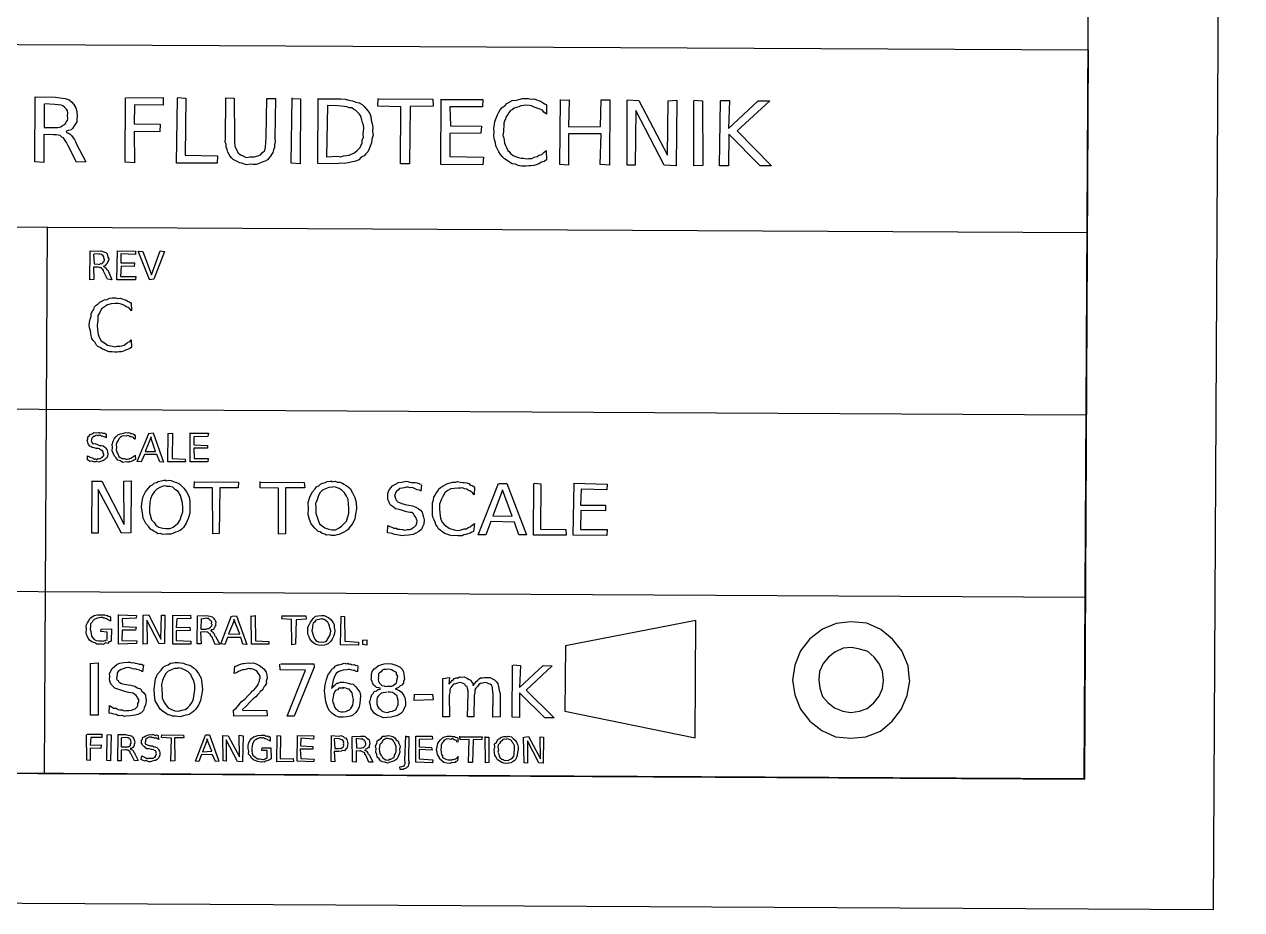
# Model space of a CAD drawing. Header units: millimetres. Extents: x -1 to 541, y -1 to 401.
# Drawn here: x 447.5 to 541.1, y -1.4 to 66.6 of the extents above; entities that cross this region are included whole.
import ezdxf

# ---------------------------------------------------------------- set-up
doc = ezdxf.new("R2010")
doc.units = ezdxf.units.MM

msp = doc.modelspace()

# ---------------------------------------------------------------- linework, layer by layer
for points in [[(-1.067, 1.459), (538.899, -1.434), (541.052, 398.576), (1.038, 401.442)], [(8.97, 11.378), (528.953, 8.648), (531, 388.581), (10.995, 391.372)], [(349.013, 9.569), (528.999, 8.599), (529.271, 64.646), (349.284, 65.542)], [(489.006, 13.832), (499.026, 11.788), (499.083, 20.787), (489.069, 18.856)], [(515.523, 16.205), (515.399, 17.325), (514.918, 18.467), (514.214, 19.357), (513.31, 20.113), (512.229, 20.59), (511.014, 20.684), (509.865, 20.576), (508.827, 20.141), (507.852, 19.383), (507.128, 18.466), (506.694, 17.368), (506.512, 16.21), (506.695, 15.08), (507.145, 13.99), (507.839, 13.049), (508.783, 12.342), (509.822, 11.845), (511.006, 11.749), (512.16, 11.854), (513.278, 12.282), (514.193, 13.046), (514.878, 13.952), (515.344, 15.02), (515.542, 16.156)], [(513.51, 16.212), (513.426, 16.87), (513.199, 17.447), (512.795, 17.985), (512.314, 18.408), (511.7, 18.596), (511.064, 18.735), (510.42, 18.664), (509.764, 18.353), (509.291, 17.975), (508.868, 17.492), (508.599, 16.872), (508.531, 16.23), (508.613, 15.601), (508.819, 14.966), (509.243, 14.488), (509.76, 14.077), (510.385, 13.834), (510.993, 13.715), (511.663, 13.822), (512.258, 14.033), (512.767, 14.468), (513.172, 14.979), (513.432, 15.576), (513.515, 16.196)]]:
    msp.add_lwpolyline(points, close=True)
for points in [[(450.679, 58.382), (450.76, 58.298), (450.841, 58.278), (450.988, 58.182), (451.081, 58.092), (451.201, 57.904), (451.315, 57.787), (451.399, 57.633), (451.47, 57.414), (452.176, 56.062), (451.456, 56.046), (450.797, 57.336), (450.7, 57.552), (450.59, 57.711), (450.474, 57.917), (450.342, 57.968), (450.201, 58.085), (450.046, 58.111), (449.905, 58.141), (449.703, 58.145), (448.964, 58.171), (448.969, 56.026), (448.263, 56.074), (448.285, 61.068), (449.845, 61.036), (450.205, 60.995), (450.585, 60.937), (450.903, 60.821), (451.119, 60.657), (451.267, 60.479), (451.419, 60.21), (451.497, 59.945), (451.528, 59.575), (451.481, 59.362), (451.493, 59.149), (451.38, 58.992), (451.3, 58.842), (451.154, 58.64), (451.06, 58.518), (450.832, 58.482), (450.65, 58.395)], [(455.268, 60.994), (458.135, 61.017), (458.123, 60.416), (455.916, 60.44), (455.914, 58.974), (457.905, 58.954), (457.878, 58.38), (455.91, 58.409), (455.922, 55.977), (455.213, 56.04), (455.239, 60.987)], [(459.21, 61.008), (459.862, 60.957), (459.826, 56.574), (462.31, 56.521), (462.278, 55.967), (459.163, 55.96), (459.227, 60.966)], [(462.965, 60.997), (463.59, 60.967), (463.609, 57.935), (463.626, 57.577), (463.641, 57.269), (463.782, 56.979), (463.899, 56.766), (464.079, 56.596), (464.26, 56.529), (464.515, 56.409), (464.82, 56.438), (465.124, 56.444), (465.412, 56.516), (465.607, 56.596), (465.768, 56.792), (465.936, 56.93), (465.996, 57.202), (466.016, 57.542), (466.055, 57.95), (466.114, 60.925), (466.759, 60.942), (466.725, 57.856), (466.748, 57.622), (466.701, 57.362), (466.684, 57.161), (466.609, 56.981), (466.553, 56.79), (466.453, 56.617), (466.381, 56.505), (466.262, 56.356), (466.15, 56.224), (465.986, 56.118), (465.805, 56.074), (465.692, 56.005), (465.441, 55.898), (465.293, 55.869), (465.033, 55.851), (464.851, 55.889), (464.565, 55.844), (464.388, 55.887), (464.171, 55.957), (464.012, 55.979), (463.813, 56.081), (463.678, 56.163), (463.522, 56.24), (463.379, 56.361), (463.283, 56.498), (463.21, 56.618), (463.096, 56.806), (463.042, 57.012), (462.984, 57.205), (462.971, 57.392), (462.896, 57.596), (462.921, 57.827), (462.938, 60.984)], [(468.053, 60.935), (468.694, 60.918), (468.663, 55.909), (467.977, 55.957), (468.045, 60.977)], [(470.079, 60.906), (471.454, 60.908), (471.798, 60.901), (472.125, 60.884), (472.402, 60.807), (472.7, 60.748), (472.952, 60.658), (473.197, 60.609), (473.43, 60.463), (473.586, 60.315), (473.746, 60.134), (473.868, 59.996), (474.016, 59.782), (474.097, 59.546), (474.123, 59.264), (474.189, 58.983), (474.241, 58.74), (474.23, 58.39), (474.265, 58.108), (474.168, 57.806), (474.152, 57.526), (474.074, 57.324), (473.961, 57.07), (473.871, 56.837), (473.719, 56.685), (473.576, 56.516), (473.35, 56.413), (473.178, 56.225), (472.945, 56.12), (472.687, 56.07), (472.366, 55.994), (472.086, 55.931), (471.794, 55.958), (471.433, 55.903), (470.015, 55.935), (470.058, 60.923)], [(474.661, 60.91), (478.876, 60.887), (478.902, 60.341), (477.117, 60.321), (477.083, 55.922), (476.379, 55.922), (476.393, 60.3), (474.625, 60.348), (474.66, 60.929)], [(479.553, 60.866), (482.71, 60.861), (482.683, 60.294), (480.179, 60.296), (480.22, 58.822), (482.603, 58.804), (482.56, 58.258), (480.167, 58.246), (480.171, 56.481), (482.76, 56.428), (482.707, 55.841), (479.479, 55.855), (479.501, 60.88)], [(487.6, 60.437), (487.616, 59.737), (487.401, 59.874), (487.284, 60.027), (487.089, 60.109), (486.898, 60.187), (486.649, 60.261), (486.453, 60.359), (486.291, 60.401), (486.051, 60.414), (485.865, 60.394), (485.62, 60.377), (485.466, 60.284), (485.307, 60.245), (485.116, 60.196), (484.963, 60.071), (484.845, 60.014), (484.741, 59.891), (484.641, 59.707), (484.503, 59.554), (484.485, 59.412), (484.371, 59.202), (484.325, 59.044), (484.323, 58.796), (484.309, 58.563), (484.299, 58.364), (484.258, 58.093), (484.323, 57.909), (484.35, 57.694), (484.376, 57.507), (484.474, 57.27), (484.522, 57.156), (484.627, 56.945), (484.726, 56.853), (484.83, 56.698), (484.946, 56.635), (485.103, 56.521), (485.301, 56.451), (485.44, 56.402), (485.65, 56.338), (485.837, 56.348), (486.065, 56.308), (486.222, 56.333), (486.467, 56.323), (486.652, 56.415), (486.881, 56.48), (487.037, 56.581), (487.242, 56.621), (487.424, 56.802), (487.578, 56.936), (487.599, 56.225), (487.424, 56.082), (487.225, 56.029), (487.011, 55.905), (486.807, 55.842), (486.641, 55.795), (486.398, 55.747), (486.239, 55.767), (486.006, 55.742), (485.684, 55.74), (485.427, 55.785), (485.211, 55.875), (484.967, 55.917), (484.77, 56.036), (484.589, 56.158), (484.366, 56.303), (484.184, 56.465), (484.07, 56.626), (483.941, 56.832), (483.803, 57.081), (483.706, 57.307), (483.681, 57.522), (483.618, 57.756), (483.545, 58.061), (483.588, 58.358), (483.548, 58.652), (483.604, 58.932), (483.635, 59.168), (483.729, 59.411), (483.835, 59.689), (483.929, 59.88), (484.046, 60.051), (484.201, 60.23), (484.415, 60.403), (484.562, 60.541), (484.789, 60.688), (484.967, 60.771), (485.265, 60.813), (485.478, 60.866), (485.76, 60.938), (486.051, 60.933), (486.212, 60.943), (486.426, 60.894), (486.668, 60.896), (486.848, 60.833), (487.022, 60.779), (487.265, 60.651), (487.438, 60.536), (487.609, 60.48)], [(488.627, 60.816), (489.359, 60.822), (489.307, 58.751), (491.762, 58.774), (491.807, 60.822), (492.463, 60.841), (492.448, 55.812), (491.725, 55.851), (491.802, 58.218), (489.296, 58.228), (489.288, 55.808), (488.636, 55.85), (488.67, 60.852)], [(448.979, 60.508), (448.983, 58.709), (449.845, 58.705), (450.041, 58.708), (450.261, 58.753), (450.398, 58.855), (450.586, 58.948), (450.639, 59.08), (450.774, 59.239), (450.79, 59.386), (450.782, 59.6), (450.802, 59.824), (450.779, 59.996), (450.692, 60.103), (450.535, 60.266), (450.407, 60.377), (450.283, 60.417), (450.06, 60.46), (449.814, 60.462), (448.995, 60.515)], [(470.764, 60.374), (470.683, 56.456), (471.526, 56.503), (471.792, 56.453), (471.986, 56.522), (472.219, 56.543), (472.428, 56.578), (472.583, 56.653), (472.789, 56.731), (472.895, 56.807), (473.078, 56.972), (473.188, 57.075), (473.277, 57.176), (473.342, 57.357), (473.431, 57.522), (473.44, 57.726), (473.528, 57.965), (473.516, 58.198), (473.543, 58.43), (473.556, 58.662), (473.541, 58.878), (473.469, 59.08), (473.408, 59.282), (473.364, 59.485), (473.3, 59.621), (473.195, 59.747), (473.064, 59.882), (472.91, 60.028), (472.757, 60.122), (472.631, 60.211), (472.429, 60.226), (472.255, 60.297), (472.064, 60.309), (471.812, 60.357), (471.564, 60.371), (470.738, 60.388)], [(493.818, 60.824), (494.693, 60.776), (496.909, 56.588), (496.958, 60.765), (497.626, 60.812), (497.566, 55.762), (496.645, 55.811), (494.476, 60.012), (494.424, 55.804), (493.812, 55.806), (493.808, 60.796)], [(498.927, 60.797), (499.605, 60.758), (499.619, 55.791), (498.922, 55.753), (498.931, 60.752)], [(500.971, 60.792), (501.673, 60.779), (501.593, 58.634), (503.891, 60.764), (504.787, 60.743), (502.266, 58.444), (504.905, 55.757), (504.035, 55.745), (501.633, 58.194), (501.61, 55.764), (500.914, 55.75), (500.994, 60.751)], [(349.176, 51.56), (529.231, 50.623)], [(449.012, 9.029), (449.24, 51.066)], [(453.517, 48.078), (453.573, 48.017), (453.63, 48.015), (453.653, 47.966), (453.748, 47.892), (453.776, 47.831), (453.796, 47.752), (453.866, 47.737), (453.918, 47.639), (454.193, 46.987), (453.861, 47.043), (453.567, 47.616), (453.556, 47.708), (453.483, 47.783), (453.417, 47.842), (453.383, 47.906), (453.307, 47.931), (453.278, 47.918), (453.169, 47.964), (453.086, 47.965), (452.779, 47.963), (452.788, 47.023), (452.495, 47.004), (452.52, 49.222), (453.191, 49.192), (453.339, 49.211), (453.488, 49.178), (453.654, 49.12), (453.726, 49.092), (453.823, 48.996), (453.85, 48.87), (453.881, 48.742), (453.943, 48.604), (453.918, 48.481), (453.865, 48.402), (453.842, 48.325), (453.789, 48.215), (453.758, 48.187), (453.662, 48.095), (453.636, 48.065), (453.543, 48.017)], [(452.775, 48.963), (452.816, 48.21), (453.13, 48.184), (453.239, 48.182), (453.325, 48.238), (453.407, 48.226), (453.458, 48.273), (453.554, 48.382), (453.587, 48.409), (453.624, 48.519), (453.593, 48.596), (453.562, 48.687), (453.559, 48.756), (453.509, 48.835), (453.513, 48.845), (453.401, 48.949), (453.371, 48.936), (453.267, 48.955), (453.193, 48.975), (452.82, 49.002)], [(454.574, 49.231), (456.007, 49.205), (455.999, 48.93), (454.884, 48.98), (454.881, 48.304), (455.933, 48.288), (455.909, 48.024), (454.89, 48.034), (454.85, 47.25), (456.026, 47.253), (456.015, 46.98), (454.57, 46.99), (454.619, 49.222)], [(457.087, 47.008), (456.214, 49.195), (456.556, 49.171), (457.245, 47.371), (457.903, 49.218), (458.229, 49.181), (457.41, 47.032), (457.059, 46.983)], [(455.678, 45.227), (455.689, 44.612), (455.572, 44.772), (455.431, 44.858), (455.29, 44.927), (455.158, 45.013), (454.976, 45.098), (454.825, 45.143), (454.664, 45.166), (454.447, 45.171), (454.122, 45.135), (453.844, 45.063), (453.628, 44.913), (453.393, 44.761), (453.254, 44.475), (453.12, 44.237), (453.107, 43.866), (453.048, 43.515), (453.09, 43.15), (453.134, 42.797), (453.233, 42.53), (453.372, 42.299), (453.628, 42.139), (453.848, 41.964), (454.11, 41.924), (454.465, 41.852), (454.606, 41.882), (454.804, 41.888), (454.95, 41.921), (455.126, 41.978), (455.251, 42.059), (455.394, 42.185), (455.56, 42.238), (455.678, 42.373), (455.686, 41.797), (455.563, 41.711), (455.381, 41.629), (455.239, 41.589), (455.089, 41.5), (454.899, 41.455), (454.742, 41.451), (454.582, 41.438), (454.399, 41.421), (454.201, 41.458), (453.971, 41.457), (453.782, 41.544), (453.63, 41.6), (453.456, 41.651), (453.275, 41.783), (453.109, 41.875), (453.008, 41.977), (452.897, 42.182), (452.752, 42.339), (452.659, 42.476), (452.601, 42.682), (452.575, 42.848), (452.537, 43.079), (452.477, 43.291), (452.45, 43.508), (452.47, 43.736), (452.507, 43.97), (452.589, 44.165), (452.591, 44.386), (452.679, 44.568), (452.804, 44.717), (452.856, 44.921), (452.983, 45.047), (453.125, 45.148), (453.274, 45.273), (453.425, 45.362), (453.619, 45.457), (453.827, 45.488), (454.01, 45.586), (454.215, 45.6), (454.465, 45.606), (454.648, 45.55), (454.818, 45.586), (454.971, 45.523), (455.114, 45.492), (455.272, 45.448), (455.39, 45.341), (455.565, 45.284), (455.683, 45.188)], [(349.108, 37.579), (529.103, 36.606)], [(453.738, 35.133), (453.752, 34.839), (453.675, 34.884), (453.598, 34.925), (453.471, 34.966), (453.411, 34.946), (453.326, 35.028), (453.267, 35.017), (453.19, 35.036), (453.142, 34.99), (452.996, 35.036), (452.904, 35.002), (452.846, 34.947), (452.74, 34.934), (452.699, 34.847), (452.641, 34.83), (452.617, 34.761), (452.622, 34.695), (452.599, 34.579), (452.675, 34.499), (452.652, 34.49), (452.698, 34.408), (452.777, 34.378), (452.867, 34.398), (452.957, 34.37), (453.07, 34.336), (453.234, 34.261), (453.379, 34.255), (453.524, 34.225), (453.623, 34.141), (453.687, 34.068), (453.791, 33.934), (453.814, 33.896), (453.841, 33.75), (453.882, 33.62), (453.86, 33.444), (453.801, 33.311), (453.728, 33.252), (453.613, 33.144), (453.497, 33.067), (453.388, 33.053), (453.184, 32.985), (453.011, 33.012), (452.959, 33.008), (452.871, 32.991), (452.793, 32.996), (452.67, 33.051), (452.615, 33.05), (452.503, 33.036), (452.435, 33.069), (452.315, 33.159), (452.316, 33.462), (452.406, 33.401), (452.516, 33.355), (452.572, 33.321), (452.706, 33.306), (452.738, 33.279), (452.848, 33.204), (452.933, 33.224), (453.012, 33.19), (453.132, 33.25), (453.226, 33.223), (453.333, 33.279), (453.411, 33.355), (453.453, 33.341), (453.52, 33.438), (453.57, 33.497), (453.582, 33.578), (453.523, 33.662), (453.51, 33.775), (453.475, 33.836), (453.462, 33.872), (453.386, 33.878), (453.304, 33.917), (453.229, 33.995), (453.135, 34.018), (452.972, 34.017), (452.827, 34.073), (452.674, 34.101), (452.578, 34.182), (452.496, 34.214), (452.402, 34.327), (452.355, 34.403), (452.352, 34.516), (452.296, 34.62), (452.335, 34.769), (452.34, 34.908), (452.433, 35.009), (452.55, 35.125), (452.672, 35.159), (452.793, 35.243), (452.907, 35.24), (453.127, 35.254), (453.183, 35.249), (453.222, 35.228), (453.316, 35.239), (453.39, 35.257), (453.483, 35.212), (453.582, 35.199), (453.653, 35.207), (453.752, 35.116)], [(455.991, 35.025), (455.983, 34.73), (455.882, 34.795), (455.844, 34.871), (455.717, 34.913), (455.684, 34.915), (455.586, 34.931), (455.479, 34.989), (455.427, 35.014), (455.291, 34.98), (455.129, 35.004), (454.977, 34.962), (454.818, 34.86), (454.71, 34.769), (454.664, 34.628), (454.569, 34.516), (454.517, 34.334), (454.539, 34.098), (454.521, 33.933), (454.591, 33.701), (454.635, 33.601), (454.711, 33.418), (454.826, 33.324), (454.98, 33.266), (455.12, 33.248), (455.297, 33.193), (455.373, 33.199), (455.512, 33.22), (455.539, 33.257), (455.635, 33.29), (455.711, 33.324), (455.804, 33.379), (455.928, 33.45), (455.97, 33.506), (455.996, 33.174), (455.886, 33.118), (455.791, 33.065), (455.762, 33.079), (455.614, 32.987), (455.563, 33.031), (455.496, 32.984), (455.394, 32.969), (455.286, 32.994), (455.003, 32.958), (454.842, 33.079), (454.647, 33.136), (454.519, 33.302), (454.395, 33.424), (454.297, 33.673), (454.212, 33.84), (454.223, 34.096), (454.204, 34.332), (454.281, 34.586), (454.386, 34.78), (454.493, 34.925), (454.647, 35.086), (454.839, 35.162), (455.082, 35.214), (455.255, 35.26), (455.395, 35.237), (455.462, 35.257), (455.559, 35.23), (455.629, 35.18), (455.717, 35.178), (455.813, 35.148), (455.914, 35.094), (455.955, 35.025)], [(457.026, 35.188), (457.35, 35.216), (458.165, 32.973), (457.876, 33.003), (457.657, 33.56), (456.696, 33.564), (456.451, 33.006), (456.138, 33.014), (457.045, 35.221)], [(457.21, 34.928), (456.749, 33.799), (457.551, 33.805), (457.181, 34.874)], [(458.486, 35.176), (458.841, 35.21), (458.822, 33.25), (459.835, 33.206), (459.861, 32.999), (458.502, 32.993), (458.515, 35.183)], [(460.168, 35.204), (461.613, 35.208), (461.575, 34.951), (460.487, 34.928), (460.494, 34.295), (461.549, 34.247), (461.549, 34.038), (460.494, 34.049), (460.51, 33.264), (461.602, 33.248), (461.562, 32.997), (460.206, 32.987), (460.201, 35.155)], [(452.614, 31.499), (453.407, 31.512), (455.132, 28.188), (455.115, 31.515), (455.664, 31.525), (455.638, 27.536), (454.934, 27.524), (453.134, 30.876), (453.138, 27.522), (452.643, 27.513), (452.678, 31.538)], [(458.344, 31.548), (458.579, 31.583), (458.759, 31.561), (458.965, 31.463), (459.159, 31.412), (459.326, 31.338), (459.416, 31.278), (459.556, 31.12), (459.73, 30.972), (459.924, 30.687), (460.12, 30.318), (460.193, 29.944), (460.184, 29.466), (460.193, 29.06), (460.058, 28.638), (459.889, 28.286), (459.701, 27.94), (459.563, 27.823), (459.459, 27.743), (459.271, 27.65), (459.077, 27.588), (458.93, 27.503), (458.727, 27.437), (458.564, 27.435), (458.379, 27.449), (458.115, 27.398), (457.919, 27.479), (457.732, 27.47), (457.574, 27.584), (457.429, 27.651), (457.268, 27.765), (457.151, 27.825), (457.038, 28.011), (456.787, 28.263), (456.595, 28.673), (456.544, 29.052), (456.476, 29.53), (456.524, 29.976), (456.604, 30.332), (456.768, 30.682), (456.991, 30.978), (457.17, 31.158), (457.309, 31.233), (457.428, 31.351), (457.619, 31.409), (457.756, 31.477), (457.971, 31.547), (458.186, 31.593), (458.37, 31.581)], [(458.338, 31.156), (458.122, 31.123), (457.867, 31.017), (457.632, 30.898), (457.46, 30.72), (457.296, 30.47), (457.164, 30.154), (457.102, 29.857), (457.077, 29.486), (457.083, 29.11), (457.154, 28.816), (457.24, 28.544), (457.442, 28.331), (457.573, 28.138), (457.796, 27.984), (458.098, 27.89), (458.324, 27.867), (458.66, 27.878), (458.895, 27.979), (459.091, 28.127), (459.263, 28.261), (459.446, 28.549), (459.52, 28.785), (459.644, 29.143), (459.635, 29.492), (459.609, 29.856), (459.532, 30.131), (459.464, 30.414), (459.28, 30.706), (459.087, 30.845), (458.88, 31.041), (458.638, 31.09), (458.367, 31.104)], [(460.513, 31.472), (463.912, 31.447), (463.91, 30.993), (462.478, 31.009), (462.446, 27.475), (461.946, 27.459), (461.935, 31.011), (460.51, 31.002), (460.532, 31.482)], [(465.605, 31.434), (468.969, 31.405), (469.012, 31.006), (467.548, 30.99), (467.527, 27.471), (466.998, 27.432), (466.992, 30.968), (465.601, 30.988), (465.585, 31.48)], [(471.104, 31.471), (471.349, 31.511), (471.541, 31.439), (471.713, 31.432), (471.926, 31.37), (472.025, 31.273), (472.205, 31.179), (472.349, 31.076), (472.506, 30.949), (472.688, 30.618), (472.874, 30.266), (472.967, 29.872), (473, 29.395), (472.914, 28.969), (472.874, 28.582), (472.675, 28.193), (472.434, 27.935), (472.365, 27.802), (472.213, 27.684), (472.02, 27.594), (471.864, 27.516), (471.668, 27.419), (471.499, 27.39), (471.337, 27.327), (471.086, 27.343), (470.931, 27.388), (470.684, 27.357), (470.549, 27.432), (470.354, 27.5), (470.194, 27.607), (470.059, 27.647), (469.898, 27.794), (469.802, 27.909), (469.519, 28.228), (469.373, 28.565), (469.27, 28.96), (469.304, 29.415), (469.273, 29.879), (469.408, 30.29), (469.578, 30.667), (469.806, 30.916), (469.919, 31.063), (470.088, 31.162), (470.224, 31.284), (470.383, 31.364), (470.527, 31.389), (470.741, 31.489), (470.961, 31.504), (471.116, 31.503)], [(471.15, 31.057), (470.877, 31.02), (470.616, 30.924), (470.391, 30.822), (470.207, 30.632), (470.076, 30.407), (469.963, 30.084), (469.841, 29.789), (469.865, 29.442), (469.876, 29.056), (469.961, 28.731), (470.043, 28.502), (470.159, 28.233), (470.357, 28.069), (470.562, 27.919), (470.861, 27.809), (471.102, 27.772), (471.376, 27.781), (471.671, 27.931), (471.835, 28.06), (472.043, 28.245), (472.236, 28.447), (472.324, 28.763), (472.406, 29.049), (472.416, 29.433), (472.378, 29.746), (472.35, 30.091), (472.238, 30.352), (472.068, 30.616), (471.905, 30.801), (471.657, 30.936), (471.39, 31.041), (471.145, 31.067)], [(477.999, 31.231), (477.941, 30.747), (477.855, 30.817), (477.653, 30.834), (477.547, 30.894), (477.403, 30.964), (477.254, 31.021), (477.103, 31), (476.97, 31.049), (476.835, 31.042), (476.654, 31.003), (476.497, 30.975), (476.313, 30.956), (476.196, 30.829), (476.081, 30.747), (476.015, 30.662), (475.969, 30.507), (475.912, 30.354), (475.979, 30.277), (475.987, 30.159), (476.045, 30.044), (476.121, 29.968), (476.16, 29.918), (476.311, 29.864), (476.469, 29.785), (476.726, 29.728), (477.019, 29.656), (477.313, 29.622), (477.569, 29.511), (477.734, 29.4), (477.915, 29.272), (478.051, 29.128), (478.108, 28.924), (478.154, 28.748), (478.191, 28.527), (478.173, 28.216), (478.069, 28.012), (478, 27.8), (477.786, 27.644), (477.562, 27.516), (477.354, 27.416), (476.992, 27.368), (476.656, 27.324), (476.512, 27.32), (476.384, 27.324), (476.234, 27.368), (476.086, 27.375), (475.915, 27.407), (475.75, 27.484), (475.594, 27.512), (475.377, 27.55), (475.4, 28.104), (475.563, 28.021), (475.703, 27.979), (475.856, 27.904), (476.056, 27.885), (476.185, 27.828), (476.333, 27.817), (476.521, 27.796), (476.679, 27.732), (476.892, 27.794), (477.062, 27.79), (477.221, 27.841), (477.363, 27.961), (477.463, 28.003), (477.572, 28.14), (477.63, 28.315), (477.669, 28.461), (477.62, 28.581), (477.583, 28.705), (477.503, 28.798), (477.433, 28.89), (477.369, 29.001), (477.253, 29.095), (477.088, 29.107), (476.83, 29.16), (476.535, 29.262), (476.265, 29.339), (476, 29.384), (475.806, 29.53), (475.66, 29.647), (475.559, 29.745), (475.494, 29.936), (475.4, 30.103), (475.403, 30.32), (475.407, 30.569), (475.492, 30.799), (475.631, 30.991), (475.762, 31.156), (475.996, 31.279), (476.223, 31.4), (476.475, 31.433), (476.81, 31.5), (476.951, 31.494), (477.102, 31.439), (477.216, 31.413), (477.36, 31.419), (477.504, 31.407), (477.654, 31.38), (477.827, 31.295), (477.975, 31.282)], [(482.074, 31.033), (482.051, 30.471), (481.941, 30.583), (481.757, 30.743), (481.615, 30.792), (481.471, 30.896), (481.298, 30.918), (481.142, 30.993), (481.007, 30.962), (480.809, 30.981), (480.494, 30.959), (480.236, 30.912), (479.974, 30.762), (479.776, 30.617), (479.632, 30.327), (479.505, 30.079), (479.387, 29.738), (479.374, 29.399), (479.396, 29.039), (479.454, 28.654), (479.565, 28.396), (479.749, 28.186), (479.956, 27.988), (480.17, 27.865), (480.497, 27.777), (480.767, 27.718), (480.967, 27.746), (481.116, 27.787), (481.276, 27.846), (481.461, 27.856), (481.577, 27.956), (481.742, 28.011), (481.911, 28.158), (482.066, 28.247), (482.004, 27.644), (481.86, 27.585), (481.729, 27.504), (481.562, 27.47), (481.405, 27.398), (481.258, 27.379), (481.128, 27.312), (480.943, 27.321), (480.79, 27.308), (480.527, 27.328), (480.363, 27.31), (480.152, 27.356), (479.936, 27.442), (479.768, 27.493), (479.604, 27.605), (479.442, 27.723), (479.302, 27.845), (479.211, 27.996), (479.105, 28.172), (479.041, 28.359), (478.98, 28.539), (478.862, 28.732), (478.843, 28.912), (478.844, 29.157), (478.844, 29.407), (478.847, 29.586), (478.84, 29.854), (478.919, 30.069), (478.932, 30.274), (479.054, 30.443), (479.091, 30.568), (479.25, 30.733), (479.315, 30.912), (479.497, 31.042), (479.658, 31.159), (479.774, 31.21), (479.988, 31.32), (480.188, 31.391), (480.368, 31.435), (480.596, 31.424), (480.751, 31.478), (480.957, 31.424), (481.158, 31.417), (481.27, 31.407), (481.477, 31.381), (481.621, 31.329), (481.742, 31.213), (481.889, 31.166), (482.089, 31.04)], [(483.94, 31.332), (484.566, 31.324), (486.062, 27.377), (485.489, 27.382), (485.135, 28.364), (483.318, 28.408), (482.936, 27.391), (482.359, 27.387), (483.915, 31.333)], [(486.649, 31.35), (487.159, 31.312), (487.152, 27.817), (489.103, 27.787), (489.113, 27.363), (486.598, 27.359), (486.629, 31.34)], [(489.679, 31.346), (492.262, 31.286), (492.239, 30.834), (490.268, 30.888), (490.23, 29.666), (492.147, 29.658), (492.129, 29.22), (490.239, 29.245), (490.21, 27.806), (492.257, 27.787), (492.24, 27.334), (489.657, 27.354), (489.725, 31.338)], [(484.222, 30.811), (483.467, 28.841), (484.973, 28.833), (484.23, 30.845)], [(349.072, 23.558), (529.028, 22.601)], [(453.819, 19.355), (453.817, 19.899), (453.345, 19.958), (453.366, 20.143), (454.162, 20.166), (454.145, 19.203), (454.022, 19.163), (453.96, 19.146), (453.865, 19.04), (453.727, 19.072), (453.616, 19.035), (453.537, 18.962), (453.449, 18.968), (453.304, 18.988), (453.038, 18.969), (452.867, 19.079), (452.649, 19.159), (452.47, 19.283), (452.391, 19.416), (452.262, 19.649), (452.219, 19.877), (452.241, 20.121), (452.221, 20.404), (452.321, 20.615), (452.407, 20.781), (452.483, 20.949), (452.694, 21.118), (452.827, 21.185), (453.083, 21.223), (453.348, 21.235), (453.44, 21.231), (453.502, 21.237), (453.612, 21.243), (453.757, 21.179), (453.848, 21.201), (453.879, 21.117), (454.012, 21.128), (454.079, 21.039), (454.093, 20.744), (454.005, 20.795), (453.913, 20.853), (453.848, 20.872), (453.765, 20.915), (453.645, 20.97), (453.542, 20.975), (453.472, 21.033), (453.367, 21.04), (453.181, 20.998), (452.999, 20.955), (452.832, 20.874), (452.731, 20.768), (452.673, 20.659), (452.549, 20.533), (452.548, 20.363), (452.507, 20.124), (452.568, 19.941), (452.588, 19.761), (452.613, 19.597), (452.754, 19.435), (452.806, 19.366), (452.981, 19.268), (453.166, 19.232), (453.341, 19.235), (453.388, 19.242), (453.46, 19.22), (453.533, 19.228), (453.63, 19.248), (453.667, 19.235), (453.699, 19.249), (453.756, 19.301), (453.829, 19.299)], [(454.702, 21.226), (456.093, 21.18), (456.046, 20.971), (454.979, 20.936), (454.999, 20.342), (456.05, 20.273), (456.008, 20.045), (454.967, 20.062), (454.965, 19.265), (456.111, 19.231), (456.087, 19.027), (454.695, 18.986), (454.685, 21.248)], [(456.559, 21.213), (457.021, 21.235), (457.954, 19.371), (457.998, 21.207), (458.249, 21.208), (458.243, 19.03), (457.82, 19.014), (456.888, 20.835), (456.889, 19.017), (456.585, 18.99), (456.606, 21.216)], [(458.839, 21.172), (460.24, 21.213), (460.268, 20.953), (459.17, 20.934), (459.134, 20.263), (460.183, 20.285), (460.211, 20.027), (459.125, 20.006), (459.124, 19.272), (460.258, 19.211), (460.262, 18.975), (458.87, 18.973), (458.879, 21.211)], [(461.802, 20.013), (461.816, 20.01), (461.901, 19.93), (461.958, 19.93), (461.972, 19.853), (461.993, 19.828), (462.064, 19.771), (462.086, 19.653), (462.159, 19.558), (462.48, 18.974), (462.138, 18.956), (461.885, 19.557), (461.777, 19.614), (461.765, 19.744), (461.672, 19.792), (461.628, 19.843), (461.575, 19.899), (461.541, 19.89), (461.485, 19.896), (461.338, 19.916), (461.013, 19.889), (461.061, 19.01), (460.758, 19), (460.775, 21.15), (461.438, 21.179), (461.585, 21.16), (461.732, 21.133), (461.896, 21.091), (461.989, 20.985), (462.054, 20.906), (462.124, 20.817), (462.176, 20.681), (462.153, 20.507), (462.185, 20.408), (462.116, 20.36), (462.125, 20.303), (462.063, 20.225), (462.033, 20.133), (461.922, 20.083), (461.856, 20.07), (461.762, 19.98)], [(461.059, 20.955), (461.028, 20.122), (461.435, 20.123), (461.528, 20.179), (461.646, 20.164), (461.677, 20.211), (461.774, 20.263), (461.803, 20.336), (461.862, 20.382), (461.887, 20.482), (461.856, 20.53), (461.868, 20.663), (461.836, 20.737), (461.767, 20.765), (461.78, 20.806), (461.69, 20.858), (461.641, 20.942), (461.521, 20.961), (461.454, 20.968), (461.071, 20.903)], [(463.448, 21.141), (463.758, 21.166), (464.574, 18.953), (464.251, 18.983), (464.099, 19.495), (463.089, 19.499), (462.867, 18.965), (462.571, 19.007), (463.392, 21.146)], [(463.618, 20.844), (463.165, 19.763), (464.016, 19.758), (463.559, 20.904)], [(464.939, 21.128), (465.2, 21.181), (465.232, 19.243), (466.257, 19.177), (466.251, 18.974), (464.911, 18.987), (464.885, 21.163)], [(467.225, 21.161), (469.101, 21.168), (469.136, 20.899), (468.346, 20.857), (468.305, 18.974), (468.017, 18.925), (468.002, 20.863), (467.259, 20.931), (467.276, 21.147)], [(470.311, 21.189), (470.51, 21.182), (470.716, 21.07), (470.855, 21.028), (471.057, 20.854), (471.177, 20.658), (471.269, 20.479), (471.268, 20.269), (471.34, 20.035), (471.299, 19.789), (471.24, 19.576), (471.135, 19.367), (471.031, 19.219), (470.845, 19.033), (470.668, 18.961), (470.537, 18.904), (470.289, 18.878), (470.066, 18.891), (469.871, 18.963), (469.706, 19.053), (469.568, 19.194), (469.397, 19.382), (469.366, 19.544), (469.263, 19.759), (469.25, 20.002), (469.258, 20.287), (469.359, 20.472), (469.462, 20.67), (469.578, 20.837), (469.692, 20.972), (469.852, 21.123), (470.053, 21.153), (470.306, 21.19)], [(470.301, 20.939), (470.128, 20.885), (469.978, 20.856), (469.862, 20.822), (469.76, 20.682), (469.67, 20.583), (469.611, 20.4), (469.607, 20.249), (469.55, 20.008), (469.614, 19.857), (469.652, 19.66), (469.708, 19.506), (469.805, 19.352), (469.863, 19.259), (470.01, 19.181), (470.155, 19.136), (470.272, 19.165), (470.424, 19.123), (470.607, 19.182), (470.719, 19.254), (470.8, 19.385), (470.86, 19.516), (470.938, 19.657), (470.998, 19.834), (471.014, 20.002), (470.952, 20.238), (470.921, 20.37), (470.861, 20.529), (470.8, 20.673), (470.674, 20.782), (470.555, 20.856), (470.448, 20.896), (470.324, 20.909)], [(471.795, 21.135), (472.083, 21.095), (472.095, 19.206), (473.145, 19.137), (473.162, 18.898), (471.773, 18.929), (471.811, 21.113)], [(473.502, 19.298), (473.785, 19.317), (473.785, 18.91), (473.489, 18.942), (473.475, 19.322)], [(452.546, 17.501), (453.141, 17.551), (453.124, 13.507), (452.533, 13.529), (452.539, 17.51)], [(456.607, 17.38), (456.553, 16.852), (456.438, 16.921), (456.308, 16.974), (456.116, 17.039), (455.994, 17.084), (455.864, 17.068), (455.757, 17.105), (455.635, 17.126), (455.496, 17.172), (455.256, 17.164), (455.051, 17.078), (454.914, 17.022), (454.774, 16.95), (454.674, 16.879), (454.604, 16.786), (454.587, 16.654), (454.58, 16.473), (454.537, 16.331), (454.558, 16.236), (454.67, 16.177), (454.689, 16.092), (454.806, 16.039), (454.933, 15.954), (455.126, 15.913), (455.289, 15.885), (455.644, 15.814), (455.941, 15.762), (456.139, 15.627), (456.38, 15.551), (456.493, 15.371), (456.654, 15.237), (456.761, 15.054), (456.787, 14.81), (456.823, 14.617), (456.784, 14.315), (456.68, 14.071), (456.61, 13.884), (456.447, 13.7), (456.174, 13.57), (455.968, 13.517), (455.607, 13.47), (455.254, 13.434), (455.156, 13.414), (454.984, 13.484), (454.801, 13.464), (454.648, 13.492), (454.527, 13.567), (454.341, 13.605), (454.182, 13.648), (453.985, 13.67), (454.002, 14.262), (454.145, 14.198), (454.31, 14.054), (454.508, 14.045), (454.668, 13.947), (454.811, 13.928), (454.985, 13.928), (455.132, 13.853), (455.266, 13.889), (455.482, 13.874), (455.696, 13.892), (455.818, 13.948), (455.974, 14.019), (456.122, 14.163), (456.187, 14.27), (456.195, 14.423), (456.259, 14.538), (456.263, 14.72), (456.169, 14.864), (456.133, 14.924), (456.056, 15.029), (455.949, 15.118), (455.816, 15.199), (455.658, 15.224), (455.469, 15.263), (455.175, 15.335), (454.885, 15.437), (454.65, 15.509), (454.422, 15.607), (454.276, 15.727), (454.123, 15.871), (454.049, 16.054), (453.996, 16.248), (454.03, 16.483), (453.997, 16.699), (454.095, 16.939), (454.202, 17.099), (454.386, 17.256), (454.582, 17.438), (454.799, 17.521), (455.088, 17.572), (455.415, 17.587), (455.562, 17.596), (455.699, 17.553), (455.809, 17.574), (455.971, 17.524), (456.162, 17.5), (456.29, 17.433), (456.455, 17.451), (456.605, 17.365)], [(459.301, 17.559), (459.475, 17.532), (459.691, 17.529), (459.858, 17.452), (460.052, 17.399), (460.223, 17.336), (460.372, 17.224), (460.518, 17.136), (460.631, 17.001), (460.836, 16.718), (461.043, 16.357), (461.096, 15.961), (461.146, 15.465), (461.086, 15.054), (461.006, 14.648), (460.843, 14.284), (460.629, 13.958), (460.49, 13.829), (460.355, 13.731), (460.208, 13.616), (460.051, 13.548), (459.875, 13.51), (459.693, 13.465), (459.444, 13.401), (459.243, 13.406), (459.052, 13.445), (458.858, 13.432), (458.68, 13.518), (458.509, 13.538), (458.364, 13.651), (458.223, 13.733), (458.053, 13.845), (457.903, 13.969), (457.71, 14.28), (457.522, 14.623), (457.463, 15.075), (457.434, 15.53), (457.48, 15.934), (457.535, 16.317), (457.702, 16.678), (457.967, 16.973), (458.098, 17.169), (458.218, 17.269), (458.355, 17.345), (458.508, 17.39), (458.689, 17.508), (458.906, 17.555), (459.064, 17.581), (459.284, 17.569)], [(459.293, 17.11), (458.997, 17.108), (458.784, 16.999), (458.526, 16.901), (458.334, 16.721), (458.179, 16.437), (458.07, 16.195), (457.995, 15.878), (458.032, 15.467), (458.046, 15.136), (458.062, 14.85), (458.195, 14.552), (458.333, 14.31), (458.509, 14.079), (458.714, 13.989), (459.027, 13.86), (459.307, 13.839), (459.561, 13.902), (459.814, 13.953), (460.034, 14.103), (460.182, 14.256), (460.372, 14.507), (460.452, 14.768), (460.508, 15.145), (460.574, 15.46), (460.563, 15.815), (460.496, 16.149), (460.342, 16.429), (460.253, 16.646), (460.051, 16.859), (459.82, 16.975), (459.542, 17.118), (459.276, 17.155)], [(464.233, 13.902), (466.114, 13.888), (466.13, 13.476), (463.56, 13.437), (463.544, 13.905), (463.736, 14.06), (463.932, 14.274), (464.136, 14.533), (464.4, 14.74), (464.662, 15.027), (464.866, 15.245), (464.999, 15.382), (465.102, 15.445), (465.235, 15.596), (465.338, 15.723), (465.427, 15.866), (465.439, 15.941), (465.491, 16.028), (465.544, 16.133), (465.533, 16.285), (465.589, 16.321), (465.578, 16.527), (465.502, 16.634), (465.441, 16.759), (465.353, 16.876), (465.244, 16.944), (465.113, 17.035), (464.934, 17.08), (464.797, 17.082), (464.656, 17.095), (464.494, 17.025), (464.332, 16.997), (464.219, 17.018), (464.103, 16.957), (463.933, 16.876), (463.774, 16.785), (463.587, 16.712), (463.645, 17.276), (463.806, 17.314), (463.907, 17.376), (464.089, 17.442), (464.267, 17.489), (464.343, 17.503), (464.48, 17.507), (464.666, 17.552), (464.763, 17.526), (465.054, 17.532), (465.284, 17.463), (465.544, 17.327), (465.754, 17.187), (465.888, 17.067), (466.046, 16.821), (466.094, 16.611), (466.123, 16.353), (466.097, 16.279), (466.053, 16.132), (466.078, 16.009), (466.039, 15.927), (465.959, 15.78), (465.884, 15.711), (465.786, 15.521), (465.711, 15.428), (465.589, 15.345), (465.545, 15.23), (465.392, 15.084), (465.267, 14.927), (465.062, 14.782), (464.785, 14.516), (464.537, 14.234), (464.206, 13.927)], [(467.171, 17.473), (469.725, 17.462), (469.738, 17.2), (468.214, 13.448), (467.677, 13.449), (469.066, 16.986), (467.132, 17.011), (467.113, 17.453)], [(473.093, 17.301), (473.061, 16.845), (472.924, 16.915), (472.874, 16.95), (472.767, 16.959), (472.638, 16.985), (472.544, 17.003), (472.456, 17.024), (472.368, 17.027), (472.251, 17.003), (471.975, 16.984), (471.78, 16.932), (471.58, 16.843), (471.426, 16.714), (471.317, 16.481), (471.191, 16.21), (471.154, 15.957), (471.067, 15.573), (471.197, 15.691), (471.249, 15.785), (471.371, 15.871), (471.493, 15.969), (471.583, 15.976), (471.772, 16.05), (471.839, 16.056), (472.021, 16.046), (472.264, 16.016), (472.526, 15.937), (472.743, 15.891), (472.935, 15.694), (473.106, 15.492), (473.254, 15.276), (473.297, 15.024), (473.284, 14.693), (473.251, 14.439), (473.197, 14.14), (473.072, 13.9), (472.939, 13.716), (472.724, 13.531), (472.523, 13.441), (472.265, 13.399), (471.981, 13.367), (471.656, 13.368), (471.388, 13.48), (471.101, 13.664), (470.902, 13.883), (470.754, 14.153), (470.636, 14.548), (470.59, 14.975), (470.523, 15.403), (470.584, 15.853), (470.689, 16.267), (470.785, 16.601), (471.017, 16.907), (471.104, 17.064), (471.275, 17.147), (471.362, 17.284), (471.556, 17.386), (471.672, 17.385), (471.836, 17.431), (472.042, 17.508), (472.227, 17.469), (472.322, 17.523), (472.426, 17.453), (472.538, 17.479), (472.606, 17.421), (472.747, 17.395), (472.853, 17.418), (472.929, 17.342), (473.065, 17.362)], [(474.854, 15.569), (474.709, 15.609), (474.526, 15.639), (474.42, 15.742), (474.312, 15.834), (474.235, 16.003), (474.189, 16.111), (474.13, 16.296), (474.141, 16.419), (474.148, 16.658), (474.208, 16.881), (474.359, 17.086), (474.474, 17.17), (474.69, 17.349), (474.858, 17.393), (475.124, 17.463), (475.432, 17.502), (475.714, 17.46), (475.941, 17.394), (476.161, 17.3), (476.36, 17.219), (476.524, 17.023), (476.622, 16.832), (476.633, 16.668), (476.673, 16.423), (476.692, 16.279), (476.609, 16.109), (476.605, 15.988), (476.475, 15.821), (476.347, 15.775), (476.226, 15.637), (476.132, 15.586), (475.96, 15.542), (476.153, 15.466), (476.304, 15.428), (476.443, 15.292), (476.543, 15.177), (476.624, 15.033), (476.704, 14.852), (476.728, 14.721), (476.752, 14.51), (476.757, 14.239), (476.645, 14.003), (476.549, 13.805), (476.392, 13.654), (476.204, 13.522), (475.964, 13.434), (475.67, 13.355), (475.356, 13.352), (475.056, 13.326), (474.836, 13.414), (474.574, 13.517), (474.376, 13.638), (474.249, 13.824), (474.118, 14.014), (474.077, 14.281), (474.001, 14.554), (474.063, 14.69), (474.089, 14.862), (474.167, 15.076), (474.278, 15.187), (474.36, 15.338), (474.539, 15.382), (474.663, 15.498), (474.847, 15.525)], [(474.686, 16.366), (474.654, 16.248), (474.692, 16.13), (474.77, 15.969), (474.826, 15.931), (474.935, 15.81), (475.117, 15.764), (475.229, 15.727), (475.387, 15.756), (475.601, 15.758), (475.718, 15.741), (475.806, 15.809), (475.961, 15.926), (476.063, 15.975), (476.106, 16.128), (476.109, 16.203), (476.16, 16.384), (476.172, 16.525), (476.074, 16.662), (476.07, 16.809), (475.968, 16.858), (475.819, 16.923), (475.695, 16.996), (475.594, 17.027), (475.397, 17.048), (475.239, 17.029), (475.106, 17.024), (474.964, 16.98), (474.887, 16.859), (474.762, 16.763), (474.693, 16.702), (474.69, 16.534), (474.674, 16.39)], [(485.033, 17.381), (485.594, 17.343), (485.532, 15.647), (487.35, 17.35), (488.036, 17.304), (486.039, 15.454), (488.184, 13.319), (487.483, 13.314), (485.529, 15.247), (485.53, 13.332), (484.966, 13.358), (485.001, 17.365)], [(481.964, 15.808), (482.083, 15.966), (482.204, 16.102), (482.313, 16.208), (482.423, 16.31), (482.538, 16.379), (482.703, 16.386), (482.835, 16.427), (483.017, 16.418), (483.282, 16.41), (483.446, 16.318), (483.604, 16.237), (483.761, 16.074), (483.87, 15.936), (483.911, 15.727), (483.976, 15.447), (484.032, 15.176), (484.031, 13.381), (483.479, 13.354), (483.496, 15.145), (483.488, 15.326), (483.45, 15.565), (483.441, 15.678), (483.373, 15.815), (483.275, 15.914), (483.164, 15.924), (483.007, 16.014), (482.873, 16.022), (482.69, 15.972), (482.537, 15.958), (482.399, 15.873), (482.316, 15.756), (482.173, 15.595), (482.087, 15.457), (482.086, 15.253), (482.044, 15.038), (482.024, 13.382), (481.533, 13.386), (481.591, 15.187), (481.572, 15.384), (481.532, 15.57), (481.499, 15.72), (481.385, 15.783), (481.348, 15.874), (481.206, 15.962), (481.08, 16.012), (480.952, 16.019), (480.769, 15.981), (480.615, 15.935), (480.463, 15.894), (480.336, 15.752), (480.256, 15.638), (480.182, 15.495), (480.16, 15.272), (480.119, 15.046), (480.134, 13.395), (479.644, 13.385), (479.639, 16.348), (480.156, 16.41), (480.095, 15.897), (480.223, 16.029), (480.342, 16.179), (480.445, 16.26), (480.514, 16.349), (480.654, 16.379), (480.808, 16.401), (480.914, 16.458), (481.074, 16.454), (481.272, 16.47), (481.388, 16.408), (481.54, 16.339), (481.664, 16.266), (481.787, 16.198), (481.849, 16.089), (481.931, 15.961), (481.956, 15.775)], [(472.013, 15.603), (471.823, 15.605), (471.638, 15.586), (471.546, 15.477), (471.388, 15.417), (471.278, 15.242), (471.236, 15.108), (471.207, 14.893), (471.158, 14.706), (471.179, 14.502), (471.254, 14.358), (471.289, 14.183), (471.392, 14.02), (471.482, 13.951), (471.615, 13.833), (471.818, 13.774), (471.966, 13.767), (472.168, 13.811), (472.28, 13.852), (472.458, 13.922), (472.552, 14.035), (472.646, 14.162), (472.709, 14.295), (472.738, 14.482), (472.759, 14.726), (472.722, 14.922), (472.701, 15.093), (472.67, 15.244), (472.572, 15.358), (472.428, 15.521), (472.312, 15.555), (472.169, 15.588), (471.95, 15.648)], [(475.366, 15.284), (475.218, 15.273), (475.043, 15.243), (474.897, 15.213), (474.801, 15.105), (474.676, 15), (474.597, 14.883), (474.566, 14.681), (474.566, 14.565), (474.552, 14.381), (474.618, 14.214), (474.706, 14.06), (474.811, 13.988), (474.94, 13.855), (475.016, 13.791), (475.213, 13.757), (475.388, 13.729), (475.582, 13.797), (475.755, 13.817), (475.861, 13.884), (476.014, 13.932), (476.07, 14.052), (476.149, 14.209), (476.198, 14.344), (476.195, 14.538), (476.187, 14.674), (476.157, 14.814), (476.113, 15.014), (475.977, 15.097), (475.91, 15.168), (475.775, 15.274), (475.613, 15.283), (475.421, 15.285)], [(477.447, 15.105), (478.83, 15.122), (478.884, 14.699), (477.439, 14.655), (477.446, 15.117)], [(452.298, 12.057), (453.405, 12.047), (453.404, 11.79), (452.56, 11.807), (452.508, 11.212), (453.361, 11.228), (453.348, 10.946), (452.525, 10.979), (452.525, 10.044), (452.272, 10.057), (452.244, 12.033)], [(453.859, 12.035), (454.122, 12.02), (454.091, 9.996), (453.81, 10.032), (453.816, 12.004)], [(455.585, 10.926), (455.625, 10.9), (455.665, 10.873), (455.721, 10.898), (455.746, 10.843), (455.841, 10.747), (455.841, 10.705), (455.921, 10.632), (455.95, 10.544), (456.209, 10.028), (455.925, 10.004), (455.674, 10.533), (455.592, 10.603), (455.6, 10.706), (455.502, 10.778), (455.503, 10.794), (455.423, 10.84), (455.368, 10.825), (455.32, 10.855), (455.246, 10.847), (454.896, 10.825), (454.905, 10.019), (454.642, 10.011), (454.681, 12.044), (455.241, 12.044), (455.422, 11.982), (455.597, 11.95), (455.684, 11.932), (455.778, 11.871), (455.823, 11.776), (455.885, 11.693), (455.923, 11.538), (455.947, 11.447), (455.933, 11.352), (455.894, 11.255), (455.909, 11.169), (455.865, 11.143), (455.803, 11.044), (455.735, 11.011), (455.692, 10.946), (455.625, 10.978)], [(454.909, 11.78), (454.89, 11.078), (455.276, 11.077), (455.336, 11.088), (455.467, 11.082), (455.489, 11.119), (455.59, 11.152), (455.622, 11.19), (455.609, 11.301), (455.665, 11.377), (455.664, 11.419), (455.638, 11.545), (455.625, 11.598), (455.641, 11.656), (455.553, 11.674), (455.509, 11.76), (455.453, 11.775), (455.394, 11.778), (455.25, 11.809), (454.939, 11.788)], [(457.729, 11.945), (457.791, 11.636), (457.695, 11.694), (457.626, 11.748), (457.537, 11.742), (457.457, 11.746), (457.374, 11.808), (457.331, 11.806), (457.291, 11.788), (457.217, 11.827), (457.079, 11.82), (457.044, 11.817), (456.901, 11.754), (456.863, 11.718), (456.798, 11.687), (456.782, 11.61), (456.784, 11.531), (456.764, 11.483), (456.757, 11.416), (456.742, 11.376), (456.758, 11.326), (456.838, 11.265), (456.864, 11.276), (456.908, 11.249), (457.055, 11.179), (457.13, 11.154), (457.321, 11.171), (457.395, 11.092), (457.527, 11.079), (457.656, 11.038), (457.735, 10.924), (457.785, 10.878), (457.859, 10.747), (457.878, 10.639), (457.866, 10.565), (457.868, 10.447), (457.808, 10.267), (457.779, 10.21), (457.667, 10.1), (457.541, 10.038), (457.463, 10.026), (457.278, 9.993), (457.132, 9.929), (457.059, 9.933), (456.987, 9.954), (456.894, 9.978), (456.812, 10.025), (456.708, 9.981), (456.662, 10.011), (456.531, 10.056), (456.45, 10.095), (456.502, 10.401), (456.583, 10.353), (456.639, 10.31), (456.75, 10.275), (456.799, 10.201), (456.894, 10.222), (456.946, 10.163), (457.008, 10.211), (457.122, 10.206), (457.196, 10.22), (457.336, 10.201), (457.365, 10.2), (457.458, 10.282), (457.552, 10.29), (457.529, 10.372), (457.562, 10.429), (457.623, 10.553), (457.595, 10.61), (457.584, 10.696), (457.558, 10.728), (457.534, 10.784), (457.438, 10.795), (457.405, 10.866), (457.287, 10.882), (457.228, 10.892), (457.047, 10.925), (456.875, 10.943), (456.792, 10.99), (456.716, 11.078), (456.631, 11.134), (456.578, 11.183), (456.511, 11.291), (456.462, 11.362), (456.478, 11.503), (456.477, 11.603), (456.538, 11.672), (456.562, 11.818), (456.683, 11.854), (456.787, 11.942), (456.863, 11.968), (457.012, 12.01), (457.195, 12.034), (457.275, 12.004), (457.322, 12.049), (457.411, 12.032), (457.435, 11.982), (457.51, 11.962), (457.588, 12.004), (457.706, 11.988), (457.768, 11.924)], [(458.011, 12.02), (459.706, 11.984), (459.716, 11.78), (459.014, 11.768), (459.019, 10.006), (458.725, 9.98), (458.766, 11.749), (457.993, 11.794), (458.034, 12.017)], [(461.376, 11.996), (461.681, 11.998), (462.421, 9.992), (462.167, 9.969), (461.937, 10.46), (461.082, 10.496), (460.88, 9.951), (460.615, 9.97), (461.389, 11.971)], [(461.54, 11.679), (461.143, 10.695), (461.878, 10.741), (461.491, 11.712)], [(462.698, 11.966), (463.125, 11.937), (464.004, 10.311), (463.987, 11.983), (464.274, 11.942), (464.228, 9.933), (463.851, 9.956), (462.982, 11.62), (462.978, 9.984), (462.74, 10.006), (462.728, 11.965)], [(466.14, 10.21), (466.129, 10.804), (465.725, 10.809), (465.732, 10.998), (466.409, 11.02), (466.431, 10.152), (466.349, 10.111), (466.205, 10.033), (466.17, 10.035), (466.058, 9.975), (465.964, 9.982), (465.887, 9.895), (465.726, 9.934), (465.678, 9.903), (465.419, 9.955), (465.26, 10.004), (465.087, 10.086), (464.951, 10.192), (464.834, 10.365), (464.702, 10.528), (464.71, 10.743), (464.672, 10.965), (464.675, 11.185), (464.722, 11.428), (464.822, 11.597), (464.9, 11.708), (465.067, 11.849), (465.253, 11.895), (465.414, 11.945), (465.637, 11.982), (465.735, 11.978), (465.859, 11.988), (465.923, 11.975), (466.056, 11.916), (466.142, 11.919), (466.195, 11.861), (466.303, 11.875), (466.363, 11.822), (466.365, 11.53), (466.295, 11.562), (466.192, 11.608), (466.143, 11.643), (466.03, 11.709), (465.942, 11.705), (465.841, 11.769), (465.755, 11.745), (465.712, 11.779), (465.534, 11.789), (465.366, 11.694), (465.244, 11.623), (465.126, 11.575), (465.064, 11.476), (464.991, 11.288), (464.976, 11.156), (464.953, 10.969), (464.942, 10.762), (464.98, 10.609), (465.037, 10.441), (465.146, 10.354), (465.257, 10.259), (465.349, 10.173), (465.526, 10.166), (465.687, 10.128), (465.727, 10.133), (465.798, 10.12), (465.847, 10.122), (465.947, 10.13), (465.999, 10.18), (466.039, 10.193), (466.105, 10.237), (466.128, 10.247)], [(466.883, 11.962), (467.159, 11.937), (467.136, 10.151), (468.139, 10.189), (468.163, 9.959), (466.882, 9.941), (466.892, 11.925)], [(468.439, 11.952), (469.721, 11.93), (469.678, 11.682), (468.711, 11.743), (468.691, 11.151), (469.634, 11.104), (469.641, 10.894), (468.671, 10.905), (468.72, 10.177), (469.735, 10.131), (469.682, 9.924), (468.443, 9.974), (468.451, 11.965)], [(471.019, 11.96), (471.66, 11.912), (471.786, 11.948), (471.96, 11.875), (472.056, 11.807), (472.16, 11.78), (472.252, 11.657), (472.291, 11.548), (472.304, 11.442), (472.334, 11.303), (472.313, 11.214), (472.276, 11.035), (472.241, 10.958), (472.141, 10.878), (472.061, 10.781), (471.941, 10.797), (471.811, 10.754), (471.643, 10.719), (471.288, 10.715), (471.324, 9.933), (471.042, 9.961), (471.07, 11.926)], [(471.28, 11.704), (471.331, 10.969), (471.621, 10.955), (471.713, 10.97), (471.791, 10.947), (471.871, 11.019), (471.971, 11.056), (471.999, 11.103), (472.02, 11.189), (472.008, 11.267), (472.014, 11.339), (472.007, 11.409), (472.012, 11.485), (471.973, 11.537), (471.913, 11.617), (471.873, 11.619), (471.787, 11.659), (471.744, 11.676), (471.652, 11.692), (471.307, 11.733)], [(473.616, 10.828), (473.655, 10.816), (473.749, 10.782), (473.777, 10.788), (473.808, 10.737), (473.816, 10.68), (473.868, 10.587), (473.901, 10.556), (473.993, 10.435), (474.256, 9.917), (473.938, 9.903), (473.726, 10.435), (473.64, 10.502), (473.627, 10.618), (473.59, 10.643), (473.512, 10.685), (473.45, 10.691), (473.404, 10.733), (473.311, 10.775), (473.256, 10.755), (472.963, 10.781), (472.962, 9.915), (472.689, 9.925), (472.671, 11.883), (473.313, 11.894), (473.475, 11.913), (473.602, 11.909), (473.695, 11.857), (473.792, 11.742), (473.915, 11.68), (473.979, 11.614), (473.988, 11.458), (474.018, 11.327), (474.001, 11.229), (473.976, 11.176), (473.964, 11.079), (473.908, 11.009), (473.87, 10.998), (473.785, 10.936), (473.702, 10.893), (473.666, 10.877)], [(472.972, 11.695), (472.99, 11.013), (473.324, 10.988), (473.384, 11.008), (473.477, 11.035), (473.551, 11.044), (473.591, 11.077), (473.621, 11.105), (473.673, 11.174), (473.715, 11.252), (473.723, 11.362), (473.696, 11.406), (473.694, 11.464), (473.622, 11.544), (473.602, 11.61), (473.531, 11.632), (473.446, 11.7), (473.395, 11.673), (473.333, 11.671), (472.936, 11.721)], [(475.434, 11.949), (475.584, 11.943), (475.777, 11.873), (475.946, 11.788), (476.053, 11.62), (476.21, 11.518), (476.249, 11.348), (476.349, 11.148), (476.304, 10.869), (476.335, 10.687), (476.249, 10.481), (476.198, 10.33), (476.108, 10.125), (475.936, 10.046), (475.769, 9.962), (475.595, 9.907), (475.383, 9.831), (475.184, 9.913), (474.996, 9.938), (474.844, 10.017), (474.751, 10.172), (474.597, 10.283), (474.571, 10.493), (474.471, 10.673), (474.509, 10.935), (474.469, 11.151), (474.55, 11.338), (474.596, 11.537), (474.715, 11.634), (474.91, 11.77), (475.01, 11.901), (475.19, 11.902), (475.414, 11.952)], [(475.401, 11.722), (475.271, 11.735), (475.146, 11.661), (475.026, 11.577), (474.973, 11.471), (474.889, 11.363), (474.799, 11.26), (474.752, 11.106), (474.734, 10.897), (474.765, 10.76), (474.786, 10.578), (474.896, 10.414), (474.957, 10.335), (475.01, 10.204), (475.116, 10.165), (475.256, 10.096), (475.426, 10.065), (475.538, 10.133), (475.647, 10.124), (475.812, 10.231), (475.9, 10.275), (475.918, 10.447), (475.969, 10.533), (476.045, 10.735), (476.057, 10.875), (476.05, 11.103), (475.995, 11.242), (475.929, 11.41), (475.845, 11.494), (475.813, 11.563), (475.685, 11.687), (475.575, 11.686), (475.425, 11.723)], [(476.751, 11.883), (477.025, 11.867), (477.005, 10.058), (477.043, 9.88), (477.004, 9.717), (476.965, 9.582), (476.897, 9.511), (476.825, 9.45), (476.671, 9.389), (476.593, 9.347), (476.444, 9.332), (476.351, 9.351), (476.324, 9.547), (476.455, 9.577), (476.475, 9.561), (476.575, 9.599), (476.658, 9.629), (476.693, 9.695), (476.723, 9.745), (476.734, 9.788), (476.741, 9.932), (476.72, 10.045), (476.78, 11.924)], [(477.546, 11.91), (478.825, 11.901), (478.834, 11.672), (477.815, 11.661), (477.825, 11.089), (478.763, 11.032), (478.811, 10.823), (477.803, 10.87), (477.825, 10.153), (478.87, 10.097), (478.836, 9.853), (477.553, 9.913), (477.56, 11.912)], [(480.776, 11.741), (480.785, 11.436), (480.698, 11.475), (480.683, 11.565), (480.554, 11.613), (480.533, 11.608), (480.429, 11.688), (480.324, 11.706), (480.236, 11.659), (480.147, 11.671), (480.006, 11.691), (479.889, 11.673), (479.748, 11.605), (479.667, 11.464), (479.588, 11.391), (479.516, 11.219), (479.513, 11.062), (479.491, 10.887), (479.502, 10.661), (479.53, 10.501), (479.597, 10.405), (479.619, 10.252), (479.765, 10.179), (479.904, 10.122), (480.031, 10.087), (480.144, 10.094), (480.251, 10.076), (480.32, 10.078), (480.411, 10.124), (480.485, 10.104), (480.597, 10.174), (480.683, 10.218), (480.723, 10.222), (480.803, 10.336), (480.758, 10.036), (480.744, 9.987), (480.635, 9.953), (480.581, 9.893), (480.524, 9.882), (480.39, 9.862), (480.323, 9.879), (480.216, 9.837), (480.179, 9.806), (479.946, 9.827), (479.723, 9.884), (479.557, 10.007), (479.415, 10.148), (479.354, 10.291), (479.229, 10.485), (479.21, 10.681), (479.155, 10.848), (479.204, 11.088), (479.245, 11.334), (479.323, 11.471), (479.457, 11.611), (479.6, 11.777), (479.763, 11.848), (479.96, 11.912), (480.176, 11.909), (480.272, 11.909), (480.355, 11.874), (480.429, 11.886), (480.522, 11.878), (480.572, 11.825), (480.667, 11.828), (480.763, 11.791), (480.798, 11.71)], [(480.941, 11.842), (482.647, 11.846), (482.639, 11.646), (481.957, 11.629), (481.915, 9.872), (481.613, 9.883), (481.665, 11.644), (480.975, 11.634), (480.947, 11.896)], [(482.912, 11.832), (483.161, 11.828), (483.172, 9.892), (482.911, 9.843), (482.894, 11.871)], [(484.523, 11.86), (484.686, 11.903), (484.923, 11.845), (485.042, 11.721), (485.212, 11.578), (485.299, 11.45), (485.363, 11.274), (485.429, 11.051), (485.415, 10.882), (485.386, 10.64), (485.348, 10.417), (485.285, 10.259), (485.183, 10.069), (485.042, 9.958), (484.853, 9.858), (484.704, 9.819), (484.501, 9.807), (484.313, 9.837), (484.16, 9.892), (483.97, 10.002), (483.845, 10.095), (483.735, 10.283), (483.64, 10.409), (483.601, 10.648), (483.584, 10.842), (483.636, 11.049), (483.617, 11.305), (483.755, 11.426), (483.853, 11.64), (484.012, 11.756), (484.14, 11.834), (484.335, 11.867), (484.494, 11.867)], [(484.494, 11.655), (484.388, 11.674), (484.24, 11.645), (484.172, 11.556), (484.069, 11.472), (483.983, 11.34), (483.899, 11.23), (483.857, 11.068), (483.904, 10.829), (483.863, 10.681), (483.928, 10.515), (483.969, 10.351), (484.037, 10.231), (484.163, 10.146), (484.27, 10.113), (484.348, 10.038), (484.475, 10.051), (484.676, 10.029), (484.751, 10.116), (484.896, 10.172), (484.998, 10.237), (485.082, 10.367), (485.125, 10.533), (485.115, 10.655), (485.147, 10.824), (485.154, 11.009), (485.134, 11.161), (485.05, 11.359), (484.963, 11.453), (484.914, 11.559), (484.8, 11.633), (484.644, 11.688), (484.518, 11.679)], [(485.876, 11.838), (486.221, 11.869), (487.135, 10.173), (487.118, 11.849), (487.37, 11.817), (487.354, 9.832), (487.014, 9.861), (486.153, 11.54), (486.146, 9.824), (485.875, 9.867), (485.84, 11.83)]]:
    msp.add_lwpolyline(points)

doc.saveas('drawing.dxf')
